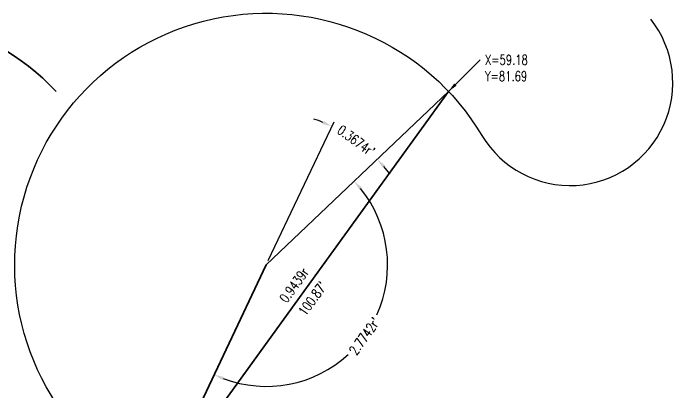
# Model space of a CAD drawing. Extents: x -109 to 128, y -98 to 98.
# Drawn here: x -29.6 to 104.9, y 20.3 to 97.6 of the extents above; entities that cross this region are included whole.
import ezdxf
from ezdxf.enums import TextEntityAlignment as Align

# ---------------------------------------------------------------- set-up
doc = ezdxf.new("R2010")
doc.units = 0
doc.header["$MEASUREMENT"] = 0
doc.layers.get('0').update_dxf_attribs({"lineweight": 35})
doc.layers.get('Defpoints').update_dxf_attribs({"lineweight": 35})
doc.layers.add('CENTERLINE', color=2, linetype='Continuous')
doc.styles.add('romans', font='romans.shx', dxfattribs={"width": 0.75})
doc.dimstyles.get("Standard").update_dxf_attribs({"dimscale": 20, "dimtxt": 0.1, "dimasz": 0.1, "dimexe": 0.05, "dimexo": 0.05, "dimgap": 0.025, "dimtad": 0, "dimzin": 0, "dimdsep": 46, "dimtxsty": 'romans', "dimcen": 0.05, "dimaunit": 3, "dimadec": 4, "dimazin": 0, "dimtfac": 1, "dimtofl": 0, "dimtmove": 0, "dimatfit": 3, "dimfxl": 1, "dimtolj": 1, "dimtzin": 0, "dimarcsym": 0})

# ---------------------------------------------------------------- blocks, each defined once
blk = doc.blocks.new('*D68')
at = {"color": 0, "lineweight": -2, "transparency": 16777216}
for start, end in [(335.731, 38.9257), (249.2337, 312.4284)]:
    blk.add_arc((22, 46.34), 24.76, start, end, dxfattribs=at)
at = {"color": 0, "transparency": 16777216}
for points in [[(41.01, 61.68), (41.51, 62.12), (39.94, 63.4)], [(13.09, 22.88), (13.35, 23.5), (11.38, 23.97)]]:
    blk.add_solid(points, dxfattribs=at)
at = {"layer": 'Defpoints', "color": 0, "transparency": 16777216}
for p in [(59.18, 81.69), (22, 46.34), (22, 46.34), (33.47, 24.4), (0, 0)]:
    blk.add_point(p, dxfattribs=at)
at = {"color": 0, "transparency": 16777216, "insert": (42.05, 31.82), "char_height": 2, "attachment_point": 5, "rotation": 54.0797, "style": 'romans'}
blk.add_mtext("\\A1;2.7742r'", dxfattribs=at)
blk = doc.blocks.new('*D69')
at = {"color": 0, "lineweight": -2, "transparency": 16777216}
blk.add_line((22.43, 47.24), (35.84, 75.49), dxfattribs=at)
for start, end in [(68.2697, 71.9353), (36.2241, 39.8898)]:
    blk.add_arc((22, 46.34), 31.27, start, end, dxfattribs=at)
at = {"color": 0, "transparency": 16777216}
for points in [[(33.71, 75.69), (33.44, 75.08), (35.41, 74.58)], [(45.74, 66.17), (46.24, 66.61), (44.66, 67.88)]]:
    blk.add_solid(points, dxfattribs=at)
at = {"layer": 'Defpoints', "color": 0, "transparency": 16777216}
for p in [(59.18, 81.69), (41.86, 70.49), (22, 46.34), (22, 46.34), (0, 0)]:
    blk.add_point(p, dxfattribs=at)
at = {"color": 0, "transparency": 16777216, "insert": (40.34, 71.66), "char_height": 2, "attachment_point": 5, "rotation": 324.0797, "style": 'romans'}
blk.add_mtext("\\A1;0.3674r'", dxfattribs=at)

msp = doc.modelspace()

# ---------------------------------------------------------------- linework, layer by layer
for p, q in [((0, 0), (59.176, 81.687)), ((22, 46.34), (59.176, 81.687)), ((22, 46.34), (0, 0))]:
    msp.add_line(p, q)
msp.add_arc((-58, 46.34), 51.297, 43.55548, 244.60396)
at = {"layer": 'CENTERLINE'}
msp.add_lwpolyline([(0, 0, -1.3474885), (66.006, 72.702, 1.0663903), (100.419, 96.446, 0.4712071)], format="xyb", dxfattribs=at)

# ---------------------------------------------------------------- texts
at = {"style": 'romans', "width": 0.75}
for s, p in [('X=59.18', (66.622, 88.133)), ('Y=81.69', (66.622, 84.799))]:
    msp.add_text(s, height=2, dxfattribs=at).set_placement(p, align=Align.MIDDLE_LEFT)
msp.add_text('0.9439r', height=2, rotation=54.07972, dxfattribs=at).set_placement((28.507, 41.626), align=Align.CENTER)
msp.add_text("100.87'", height=2, rotation=54.07972, dxfattribs=at).set_placement((30.668, 40.061), align=Align.TOP_CENTER)

# ---------------------------------------------------------------- dimensions: what is measured, and where the dimension line sits
for base, picture, middle in [((33.4656, 24.3971), '*D68', (42.0498, 31.8157)), ((41.8574, 70.4906), '*D69', (40.3424, 71.6604))]:
    dim = msp.add_angular_dim_2l(base=base, line1=((22, 46.3402), (59.1755, 81.6869)), line2=((22, 46.3402), (0, 0)), dimstyle='Standard', override={"dimpost": "'"})
    dim.commit()
    dim.dimension.update_dxf_attribs({"geometry": picture, "text_midpoint": middle})

# ---------------------------------------------------------------- leaders
msp.add_leader([(59.176, 81.687), (65.622, 88.133)], dimstyle='Standard')

doc.saveas('drawing.dxf')
